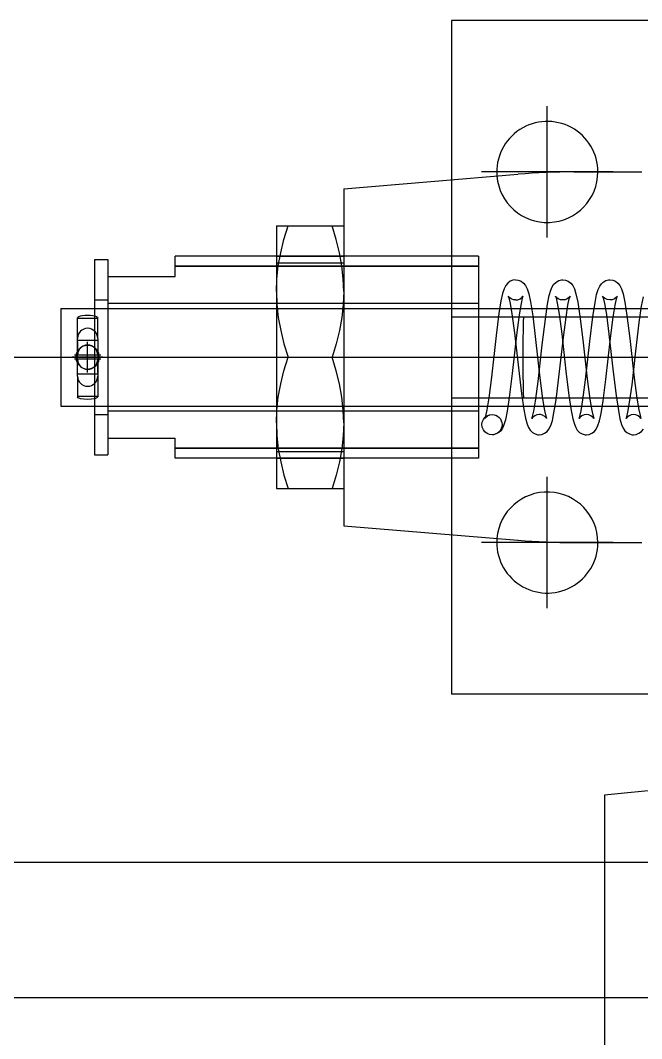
# Model space of a CAD drawing. Header units: millimetres. Extents: x -47382 to 204618, y -51045 to 127155.
# Drawn here: x 139902.3 to 139994.4, y 28270.8 to 28421.9 of the extents above; entities that cross this region are included whole.
import ezdxf

# ---------------------------------------------------------------- set-up
doc = ezdxf.new("R2010")
doc.units = ezdxf.units.MM
doc.header["$LTSCALE"] = 300
doc.header["$MEASUREMENT"] = 0
doc.layers.get('0').update_dxf_attribs({"linetype": 'CONTINUOUS'})
doc.layers.add('A-DETL-PEN8', color=8, linetype='CONTINUOUS')

# ---------------------------------------------------------------- blocks, each defined once
blk = doc.blocks.new('G$C69974227')
at = {"layer": 'A-DETL-PEN8'}
for p, q in [((5121.07, 4050.44, 51500), (5036.07, 4050.44, 51500)), ((5036.07, 4050.44, 51500), (5036.07, 4026.77, 51500)), ((5050.27, 4018.19, 51500), (5050.27, 4037.69, 51500)), ((5020.07, 4025.44, 51500), (5045.92, 4027.59, 51500)), ((5060.02, 4027.94, 51500), (5040.52, 4027.94, 51500)), ((5054.23, 4027.94, 51500), (5064.27, 4027.94, 51500)), ((5036.07, 4026.77, 51500), (5036.07, 4006.44, 51500)), ((5020.07, 4025.44, 51500), (5020.07, 4012.42, 51500)), ((5010.07, 4019.92, 51500), (5010.07, 4010.18, 51500)), ((5010.07, 4019.92, 51500), (5011.81, 4019.92, 51500)), ((5011.2, 4017.93, 51500), (5011.81, 4019.92, 51500)), ((5011.2, 4017.93, 51500), (5011.81, 4019.92, 51500)), ((5011.81, 4019.92, 51500), (5018.33, 4019.92, 51500)), ((5018.33, 4019.92, 51500), (5020.07, 4019.92, 51500)), ((5018.94, 4017.93, 51500), (5018.33, 4019.92, 51500)), ((5018.94, 4017.93, 51500), (5018.33, 4019.92, 51500)), ((5020.07, 4019.92, 51500), (5020.07, 4010.18, 51500)), ((5010.71, 4015.95, 51500), (5011.2, 4017.93, 51500)), ((5010.71, 4015.95, 51500), (5011.2, 4017.93, 51500)), ((5019.43, 4015.95, 51500), (5018.94, 4017.93, 51500)), ((5019.43, 4015.95, 51500), (5018.94, 4017.93, 51500)), ((5010.07, 4015.44, 51500), (4995.07, 4015.44, 51500)), ((4995.07, 4012.44, 51500), (4995.07, 4015.44, 51500)), ((5040.07, 4015.44, 51500), (5010.07, 4015.44, 51500)), ((5010.07, 4015.44, 51500), (5020.07, 4015.44, 51500)), ((5010.36, 4014.01, 51500), (5010.71, 4015.95, 51500)), ((5010.36, 4014.01, 51500), (5010.71, 4015.95, 51500)), ((5019.78, 4014.01, 51500), (5019.43, 4015.95, 51500)), ((5019.78, 4014.01, 51500), (5019.43, 4015.95, 51500)), ((5040.07, 4015.44, 51500), (5040.07, 3985.44, 51500)), ((4983.07, 4014.94, 51500), (4983.07, 4004.36, 51500)), ((4983.07, 4014.94, 51500), (4985.07, 4014.94, 51500)), ((4985.07, 4014.94, 51500), (4985.07, 3985.94, 51500)), ((5010.07, 4013.94, 51500), (4995.07, 4013.94, 51500)), ((4995.07, 4013.94, 51500), (5040.07, 4013.94, 51500)), ((5010.07, 4014.44, 51500), (5020.07, 4014.44, 51500)), ((5040.07, 4013.94, 51500), (5010.07, 4013.94, 51500)), ((5010.14, 4012.09, 51500), (5010.36, 4014.01, 51500)), ((5010.14, 4012.09, 51500), (5010.36, 4014.01, 51500)), ((5020, 4012.09, 51500), (5019.78, 4014.01, 51500)), ((5020, 4012.09, 51500), (5019.78, 4014.01, 51500)), ((4985.07, 4012.44, 51500), (4995.07, 4012.44, 51500)), ((4985.07, 4012.44, 51500), (4985.07, 3988.44, 51500)), ((5020.07, 4012.42, 51500), (5020.07, 3975.44, 51500)), ((5010.07, 4010.18, 51500), (5010.14, 4012.09, 51500)), ((5010.07, 4010.18, 51500), (5010.14, 4012.09, 51500)), ((5020.07, 4010.18, 51500), (5020, 4012.09, 51500)), ((5020.07, 4010.18, 51500), (5020, 4012.09, 51500)), ((5044.12, 4011.11, 51500), (5043.85, 4010.58, 51500)), ((5044.39, 4011.44, 51500), (5044.12, 4011.11, 51500)), ((5044.77, 4011.73, 51500), (5044.39, 4011.44, 51500)), ((5045.17, 4011.89, 51500), (5044.77, 4011.73, 51500)), ((5045.57, 4011.94, 51500), (5045.17, 4011.89, 51500)), ((5045.57, 4011.94, 51500), (5045.97, 4011.89, 51500)), ((5045.97, 4011.89, 51500), (5046.37, 4011.73, 51500)), ((5046.37, 4011.73, 51500), (5046.75, 4011.44, 51500)), ((5046.75, 4011.44, 51500), (5047.02, 4011.11, 51500)), ((5047.02, 4011.11, 51500), (5047.28, 4010.58, 51500)), ((5050.78, 4010.38, 51500), (5050.99, 4010.88, 51500)), ((5050.99, 4010.88, 51500), (5051.21, 4011.24, 51500)), ((5051.21, 4011.24, 51500), (5051.57, 4011.6, 51500)), ((5051.57, 4011.6, 51500), (5051.96, 4011.82, 51500)), ((5051.96, 4011.82, 51500), (5052.37, 4011.93, 51500)), ((5052.37, 4011.93, 51500), (5052.57, 4011.94, 51500)), ((5052.57, 4011.94, 51500), (5052.97, 4011.89, 51500)), ((5052.97, 4011.89, 51500), (5053.37, 4011.73, 51500)), ((5053.37, 4011.73, 51500), (5053.75, 4011.44, 51500)), ((5053.75, 4011.44, 51500), (5054.04, 4011.07, 51500)), ((5054.04, 4011.07, 51500), (5054.28, 4010.58, 51500)), ((5057.82, 4010.48, 51500), (5058.04, 4010.98, 51500)), ((5058.04, 4010.98, 51500), (5058.29, 4011.34, 51500)), ((5058.29, 4011.34, 51500), (5058.57, 4011.6, 51500)), ((5058.57, 4011.6, 51500), (5058.96, 4011.82, 51500)), ((5058.96, 4011.82, 51500), (5059.37, 4011.93, 51500)), ((5059.37, 4011.93, 51500), (5059.57, 4011.94, 51500)), ((5059.57, 4011.94, 51500), (5059.97, 4011.89, 51500)), ((5059.97, 4011.89, 51500), (5060.37, 4011.73, 51500)), ((5060.37, 4011.73, 51500), (5060.75, 4011.44, 51500)), ((5060.75, 4011.44, 51500), (5061.02, 4011.11, 51500)), ((5061.02, 4011.11, 51500), (5061.28, 4010.58, 51500)), ((5010.07, 4010.18, 51500), (5010.07, 3990.7, 51500)), ((5010.07, 4010.18, 51500), (5010.14, 4008.27, 51500)), ((5010.07, 4010.18, 51500), (5010.14, 4008.27, 51500)), ((5020.07, 4010.18, 51500), (5020, 4008.27, 51500)), ((5020.07, 4010.18, 51500), (5020, 4008.27, 51500)), ((5020.07, 4010.18, 51500), (5020.07, 3990.7, 51500)), ((5043.64, 4009.89, 51500), (5043.39, 4008.79, 51500)), ((5043.85, 4010.58, 51500), (5043.64, 4009.89, 51500)), ((5044.48, 4009.5, 51500), (5044.48, 4009.52, 51500)), ((5044.48, 4009.52, 51500), (5044.48, 4009.5, 51500)), ((5044.58, 4009.37, 51500), (5044.48, 4009.5, 51500)), ((5044.48, 4009.5, 51500), (5044.57, 4009.24, 51500)), ((5044.57, 4009.24, 51500), (5044.76, 4008.44, 51500)), ((5044.9, 4009.11, 51500), (5044.58, 4009.37, 51500)), ((5046.23, 4009.11, 51500), (5046.56, 4009.37, 51500)), ((5046.56, 4009.23, 51500), (5046.37, 4008.41, 51500)), ((5046.56, 4009.37, 51500), (5046.66, 4009.5, 51500)), ((5046.66, 4009.5, 51500), (5046.56, 4009.23, 51500)), ((5046.66, 4009.5, 51500), (5046.66, 4009.52, 51500)), ((5046.66, 4009.52, 51500), (5046.66, 4009.5, 51500)), ((5047.28, 4010.58, 51500), (5047.52, 4009.84, 51500)), ((5047.52, 4009.84, 51500), (5047.77, 4008.64, 51500)), ((5050.31, 4008.34, 51500), (5050.56, 4009.58, 51500)), ((5050.56, 4009.58, 51500), (5050.78, 4010.38, 51500)), ((5051.48, 4009.52, 51500), (5051.48, 4009.5, 51500)), ((5051.48, 4009.5, 51500), (5051.48, 4009.52, 51500)), ((5051.48, 4009.5, 51500), (5051.57, 4009.24, 51500)), ((5051.5, 4009.48, 51500), (5051.48, 4009.5, 51500)), ((5051.64, 4009.31, 51500), (5051.5, 4009.48, 51500)), ((5051.57, 4009.24, 51500), (5051.75, 4008.48, 51500)), ((5051.9, 4009.11, 51500), (5051.64, 4009.31, 51500)), ((5053.56, 4009.37, 51500), (5053.24, 4009.11, 51500)), ((5053.53, 4009.09, 51500), (5053.65, 4009.48, 51500)), ((5053.66, 4009.5, 51500), (5053.56, 4009.37, 51500)), ((5053.65, 4009.48, 51500), (5053.66, 4009.51, 51500)), ((5053.66, 4009.51, 51500), (5053.66, 4009.52, 51500)), ((5053.66, 4009.52, 51500), (5053.66, 4009.5, 51500)), ((5054.28, 4010.58, 51500), (5054.52, 4009.84, 51500)), ((5054.52, 4009.84, 51500), (5054.78, 4008.63, 51500)), ((5057.35, 4008.56, 51500), (5057.59, 4009.73, 51500)), ((5057.59, 4009.73, 51500), (5057.82, 4010.48, 51500)), ((5058.48, 4009.5, 51500), (5058.48, 4009.52, 51500)), ((5058.48, 4009.52, 51500), (5058.48, 4009.5, 51500)), ((5058.48, 4009.5, 51500), (5058.57, 4009.24, 51500)), ((5058.58, 4009.37, 51500), (5058.48, 4009.5, 51500)), ((5058.57, 4009.24, 51500), (5058.76, 4008.42, 51500)), ((5058.76, 4009.21, 51500), (5058.58, 4009.37, 51500)), ((5060.56, 4009.37, 51500), (5060.23, 4009.11, 51500)), ((5060.53, 4009.09, 51500), (5060.65, 4009.48, 51500)), ((5060.66, 4009.5, 51500), (5060.56, 4009.37, 51500)), ((5060.65, 4009.48, 51500), (5060.66, 4009.51, 51500)), ((5060.66, 4009.51, 51500), (5060.66, 4009.52, 51500)), ((5060.66, 4009.52, 51500), (5060.66, 4009.5, 51500)), ((5061.28, 4010.58, 51500), (5061.52, 4009.84, 51500)), ((5061.52, 4009.84, 51500), (5061.78, 4008.61, 51500)), ((5064.26, 4008.01, 51500), (5064.52, 4009.42, 51500)), ((4983.07, 4008.94, 51500), (4985.07, 4008.94, 51500)), ((5040.07, 4008.44, 51500), (4985.07, 4008.44, 51500)), ((5010.14, 4008.27, 51500), (5010.36, 4006.35, 51500)), ((5010.14, 4008.27, 51500), (5010.36, 4006.35, 51500)), ((5020, 4008.27, 51500), (5019.78, 4006.35, 51500)), ((5020, 4008.27, 51500), (5019.78, 4006.35, 51500)), ((5043.39, 4008.79, 51500), (5043.09, 4006.91, 51500)), ((5044.76, 4008.44, 51500), (5045.02, 4006.88, 51500)), ((5045.23, 4008.98, 51500), (5044.9, 4009.11, 51500)), ((5045.57, 4008.94, 51500), (5045.23, 4008.98, 51500)), ((5045.57, 4008.94, 51500), (5045.91, 4008.98, 51500)), ((5045.91, 4008.98, 51500), (5046.23, 4009.11, 51500)), ((5046.37, 4008.41, 51500), (5046.09, 4006.73, 51500)), ((5047.77, 4008.64, 51500), (5048.1, 4006.58, 51500)), ((5049.98, 4006.09, 51500), (5050.31, 4008.34, 51500)), ((5051.75, 4008.48, 51500), (5052.03, 4006.85, 51500)), ((5052.23, 4008.98, 51500), (5051.9, 4009.11, 51500)), ((5052.57, 4008.94, 51500), (5052.23, 4008.98, 51500)), ((5052.91, 4008.98, 51500), (5052.57, 4008.94, 51500)), ((5053.24, 4009.11, 51500), (5052.91, 4008.98, 51500)), ((5053.05, 4006.4, 51500), (5053.33, 4008.18, 51500)), ((5053.33, 4008.18, 51500), (5053.53, 4009.09, 51500)), ((5054.78, 4008.63, 51500), (5055.1, 4006.56, 51500)), ((5057.03, 4006.46, 51500), (5057.35, 4008.56, 51500)), ((5059.14, 4009.01, 51500), (5058.76, 4009.21, 51500)), ((5058.76, 4008.42, 51500), (5059.04, 4006.76, 51500)), ((5059.57, 4008.94, 51500), (5059.14, 4009.01, 51500)), ((5059.91, 4008.98, 51500), (5059.57, 4008.94, 51500)), ((5060.23, 4009.11, 51500), (5059.91, 4008.98, 51500)), ((5060.05, 4006.39, 51500), (5060.33, 4008.15, 51500)), ((5060.33, 4008.15, 51500), (5060.53, 4009.09, 51500)), ((5061.78, 4008.61, 51500), (5062.09, 4006.66, 51500)), ((5063.91, 4005.6, 51500), (5064.26, 4008.01, 51500)), ((4978.07, 4007.69, 51500), (4978.07, 4003.91, 51500)), ((4978.07, 4007.69, 51500), (4983.07, 4007.69, 51500)), ((4980.57, 4003.24, 51500), (4980.57, 4006.31, 51500)), ((4980.57, 4006.23, 51500), (4983.57, 4006.23, 51500)), ((4983.07, 4007.69, 51500), (5088.07, 4007.69, 51500)), ((4983.57, 4003.24, 51500), (4983.57, 4006.31, 51500)), ((5010.36, 4006.35, 51500), (5010.71, 4004.41, 51500)), ((5010.36, 4006.35, 51500), (5010.71, 4004.41, 51500)), ((5019.78, 4006.35, 51500), (5019.43, 4004.41, 51500)), ((5019.78, 4006.35, 51500), (5019.43, 4004.41, 51500)), ((5036.07, 4006.44, 51500), (5036.07, 3994.44, 51500)), ((5036.07, 4006.44, 51500), (5046.73, 4006.44, 51500)), ((5043.09, 4006.91, 51500), (5042.68, 4003.68, 51500)), ((5045.02, 4006.88, 51500), (5045.39, 4004.08, 51500)), ((5046.09, 4006.73, 51500), (5045.7, 4003.73, 51500)), ((5046.73, 4006.44, 51500), (5054.23, 4006.44, 51500)), ((5048.1, 4006.58, 51500), (5048.53, 4003.06, 51500)), ((5052.03, 4006.85, 51500), (5052.41, 4003.93, 51500)), ((5052.66, 4003.39, 51500), (5053.05, 4006.4, 51500)), ((5054.23, 4006.44, 51500), (5116.27, 4006.44, 51500)), ((5055.1, 4006.56, 51500), (5055.54, 4003.01, 51500)), ((5056.57, 4002.78, 51500), (5057.03, 4006.46, 51500)), ((5059.04, 4006.76, 51500), (5059.42, 4003.88, 51500)), ((5059.65, 4003.25, 51500), (5060.05, 4006.39, 51500)), ((5062.09, 4006.66, 51500), (5062.51, 4003.24, 51500)), ((5049.52, 4002.28, 51500), (5049.98, 4006.09, 51500)), ((5063.41, 4001.35, 51500), (5063.91, 4005.6, 51500)), ((4978.07, 4003.91, 51500), (4978.07, 3993.19, 51500)), ((4980.57, 4000.44, 51500), (4980.57, 4003.24, 51500)), ((4983.07, 4004.36, 51500), (4983.07, 3996.52, 51500)), ((4983.57, 4003.24, 51500), (4983.57, 4000.44, 51500)), ((5010.71, 4004.41, 51500), (5011.2, 4002.44, 51500)), ((5010.71, 4004.41, 51500), (5011.2, 4002.44, 51500)), ((5019.43, 4004.41, 51500), (5018.94, 4002.44, 51500)), ((5019.43, 4004.41, 51500), (5018.94, 4002.44, 51500)), ((5042.68, 4003.68, 51500), (5041.97, 3997.47, 51500)), ((5045.7, 4003.73, 51500), (5045.06, 3998.03, 51500)), ((5045.39, 4004.08, 51500), (5045.99, 3998.85, 51500)), ((5052, 3997.49, 51500), (5052.66, 4003.39, 51500)), ((5052.41, 4003.93, 51500), (5053.04, 3998.37, 51500)), ((5058.96, 3997.14, 51500), (5059.65, 4003.25, 51500)), ((5059.42, 4003.88, 51500), (5060.05, 3998.29, 51500)), ((5062.51, 4003.24, 51500), (5063.17, 3997.39, 51500)), ((4980.57, 4002.71, 51500), (4980.57, 4002.94, 51500)), ((4983.57, 4002.94, 51500), (4980.57, 4002.94, 51500)), ((4980.57, 4002.71, 51500), (4980.57, 4000.98, 51500)), ((4982.07, 3998.16, 51500), (4982.07, 4002.71, 51500)), ((4982.07, 3998.79, 51500), (4982.07, 4002.69, 51500)), ((4982.07, 3998.19, 51500), (4982.07, 4002.09, 51500)), ((4983.57, 4002.71, 51500), (4983.57, 4000.98, 51500)), ((5011.2, 4002.44, 51500), (5011.81, 4000.44, 51500)), ((5011.2, 4002.44, 51500), (5011.81, 4000.44, 51500)), ((5018.94, 4002.44, 51500), (5018.33, 4000.44, 51500)), ((5018.94, 4002.44, 51500), (5018.33, 4000.44, 51500)), ((5048.53, 4003.06, 51500), (5049.18, 3997.38, 51500)), ((5048.9, 3996.84, 51500), (5049.52, 4002.28, 51500)), ((5055.54, 4003.01, 51500), (5056.19, 3997.23, 51500)), ((5055.93, 3997.09, 51500), (5056.57, 4002.78, 51500)), ((4962.07, 4000.44, 51500), (5154.07, 4000.44, 51500)), ((4984.34, 4000.44, 51500), (4979.79, 4000.44, 51500)), ((4984.02, 4000.74, 51500), (4980.12, 4000.74, 51500)), ((4980.57, 4000.44, 51500), (4983.57, 4000.44, 51500)), ((4980.57, 3997.64, 51500), (4980.57, 4000.44, 51500)), ((4980.57, 4000.44, 51500), (4983.57, 4000.44, 51500)), ((4983.57, 4000.44, 51500), (4983.57, 3997.64, 51500)), ((5011.2, 3998.44, 51500), (5011.81, 4000.44, 51500)), ((5011.2, 3998.44, 51500), (5011.81, 4000.44, 51500)), ((5011.81, 4000.44, 51500), (5018.33, 4000.44, 51500)), ((5011.81, 4000.44, 51500), (5018.33, 4000.44, 51500)), ((5018.94, 3998.44, 51500), (5018.33, 4000.44, 51500)), ((5018.94, 3998.44, 51500), (5018.33, 4000.44, 51500)), ((5062.84, 3996.36, 51500), (5063.41, 4001.35, 51500)), ((4984.02, 4000.14, 51500), (4980.12, 4000.14, 51500)), ((4980.57, 3998.17, 51500), (4980.57, 3999.89, 51500)), ((4983.57, 3998.17, 51500), (4983.57, 3999.89, 51500)), ((5045.99, 3998.85, 51500), (5046.44, 3995.05, 51500)), ((4983.57, 3997.94, 51500), (4980.57, 3997.94, 51500)), ((4980.57, 3997.64, 51500), (4980.57, 3994.56, 51500)), ((4983.57, 3998.17, 51500), (4983.57, 3997.94, 51500)), ((4983.57, 3997.64, 51500), (4983.57, 3994.56, 51500)), ((5010.71, 3996.47, 51500), (5011.2, 3998.44, 51500)), ((5010.71, 3996.47, 51500), (5011.2, 3998.44, 51500)), ((5019.43, 3996.47, 51500), (5018.94, 3998.44, 51500)), ((5019.43, 3996.47, 51500), (5018.94, 3998.44, 51500)), ((5041.97, 3997.47, 51500), (5041.58, 3994.41, 51500)), ((5045.06, 3998.03, 51500), (5044.62, 3994.46, 51500)), ((5049.18, 3997.38, 51500), (5049.58, 3994.26, 51500)), ((5051.57, 3994.11, 51500), (5052, 3997.49, 51500)), ((5053.04, 3998.37, 51500), (5053.48, 3994.78, 51500)), ((5056.19, 3997.23, 51500), (5056.58, 3994.22, 51500)), ((5058.55, 3993.97, 51500), (5058.96, 3997.14, 51500)), ((5060.05, 3998.29, 51500), (5060.48, 3994.78, 51500)), ((5063.17, 3997.39, 51500), (5063.56, 3994.39, 51500)), ((4983.07, 3996.52, 51500), (4983.07, 3985.94, 51500)), ((5010.36, 3994.52, 51500), (5010.71, 3996.47, 51500)), ((5010.36, 3994.52, 51500), (5010.71, 3996.47, 51500)), ((5019.78, 3994.52, 51500), (5019.43, 3996.47, 51500)), ((5019.78, 3994.52, 51500), (5019.43, 3996.47, 51500)), ((5048.51, 3993.93, 51500), (5048.9, 3996.84, 51500)), ((5055.55, 3994.14, 51500), (5055.93, 3997.09, 51500)), ((5062.48, 3993.71, 51500), (5062.84, 3996.36, 51500)), ((4980.57, 3994.64, 51500), (4983.57, 3994.64, 51500)), ((5010.14, 3992.6, 51500), (5010.36, 3994.52, 51500)), ((5010.14, 3992.6, 51500), (5010.36, 3994.52, 51500)), ((5020, 3992.6, 51500), (5019.78, 3994.52, 51500)), ((5020, 3992.6, 51500), (5019.78, 3994.52, 51500)), ((5036.07, 3994.44, 51500), (5036.07, 3974.1, 51500)), ((5036.07, 3994.44, 51500), (5046.73, 3994.44, 51500)), ((5041.58, 3994.41, 51500), (5041.3, 3992.64, 51500)), ((5044.62, 3994.46, 51500), (5044.31, 3992.44, 51500)), ((5046.44, 3995.05, 51500), (5046.79, 3992.69, 51500)), ((5046.73, 3994.44, 51500), (5054.23, 3994.44, 51500)), ((5049.58, 3994.26, 51500), (5049.86, 3992.56, 51500)), ((5051.26, 3992.17, 51500), (5051.57, 3994.11, 51500)), ((5053.48, 3994.78, 51500), (5053.81, 3992.52, 51500)), ((5054.23, 3994.44, 51500), (5116.27, 3994.44, 51500)), ((5055.27, 3992.47, 51500), (5055.55, 3994.14, 51500)), ((5056.58, 3994.22, 51500), (5056.86, 3992.54, 51500)), ((5060.48, 3994.78, 51500), (5060.81, 3992.52, 51500)), ((5063.56, 3994.39, 51500), (5063.84, 3992.65, 51500)), ((4978.07, 3993.19, 51500), (4983.07, 3993.19, 51500)), ((4983.07, 3993.19, 51500), (5088.07, 3993.19, 51500)), ((5010.07, 3990.7, 51500), (5010.14, 3992.6, 51500)), ((5010.07, 3990.7, 51500), (5010.14, 3992.6, 51500)), ((5020.07, 3990.7, 51500), (5020, 3992.6, 51500)), ((5020.07, 3990.7, 51500), (5020, 3992.6, 51500)), ((5041.3, 3992.64, 51500), (5041.09, 3991.71, 51500)), ((5046.79, 3992.69, 51500), (5047.04, 3991.38, 51500)), ((5048.26, 3992.42, 51500), (5048.51, 3993.93, 51500)), ((5058.25, 3992.09, 51500), (5058.55, 3993.97, 51500)), ((5062.23, 3992.31, 51500), (5062.48, 3993.71, 51500)), ((5063.84, 3992.65, 51500), (5064.03, 3991.78, 51500)), ((4983.07, 3991.94, 51500), (4985.07, 3991.94, 51500)), ((5040.07, 3992.44, 51500), (4985.07, 3992.44, 51500)), ((5040.98, 3991.37, 51500), (5041.08, 3991.5, 51500)), ((5040.99, 3991.4, 51500), (5040.98, 3991.36, 51500)), ((5040.98, 3991.36, 51500), (5040.98, 3991.37, 51500)), ((5040.98, 3991.36, 51500), (5040.98, 3991.36, 51500)), ((5041.09, 3991.71, 51500), (5040.99, 3991.4, 51500)), ((5041.08, 3991.5, 51500), (5041.4, 3991.77, 51500)), ((5041.4, 3991.77, 51500), (5041.73, 3991.9, 51500)), ((5041.73, 3991.9, 51500), (5042.07, 3991.94, 51500)), ((5044.05, 3991.15, 51500), (5043.82, 3990.4, 51500)), ((5044.31, 3992.44, 51500), (5044.05, 3991.15, 51500)), ((5047.04, 3991.38, 51500), (5047.28, 3990.5, 51500)), ((5047.98, 3991.37, 51500), (5048.07, 3991.64, 51500)), ((5048.08, 3991.5, 51500), (5047.98, 3991.37, 51500)), ((5047.98, 3991.36, 51500), (5047.98, 3991.37, 51500)), ((5047.98, 3991.37, 51500), (5047.98, 3991.36, 51500)), ((5048.07, 3991.64, 51500), (5048.26, 3992.42, 51500)), ((5048.41, 3991.77, 51500), (5048.08, 3991.5, 51500)), ((5048.73, 3991.9, 51500), (5048.41, 3991.77, 51500)), ((5049.07, 3991.94, 51500), (5048.73, 3991.9, 51500)), ((5049.24, 3991.93, 51500), (5049.07, 3991.94, 51500)), ((5049.58, 3991.84, 51500), (5049.24, 3991.93, 51500)), ((5049.88, 3991.67, 51500), (5049.58, 3991.84, 51500)), ((5049.86, 3992.56, 51500), (5050.05, 3991.71, 51500)), ((5050.1, 3991.45, 51500), (5049.88, 3991.67, 51500)), ((5050.05, 3991.71, 51500), (5050.15, 3991.4, 51500)), ((5050.16, 3991.37, 51500), (5050.1, 3991.45, 51500)), ((5050.15, 3991.4, 51500), (5050.16, 3991.36, 51500)), ((5050.16, 3991.36, 51500), (5050.16, 3991.37, 51500)), ((5050.16, 3991.36, 51500), (5050.16, 3991.36, 51500)), ((5051.02, 3991.03, 51500), (5051.26, 3992.17, 51500)), ((5053.81, 3992.52, 51500), (5054.06, 3991.3, 51500)), ((5054.06, 3991.3, 51500), (5054.28, 3990.5, 51500)), ((5054.98, 3991.37, 51500), (5055.08, 3991.65, 51500)), ((5055.08, 3991.5, 51500), (5054.98, 3991.37, 51500)), ((5054.98, 3991.36, 51500), (5054.98, 3991.37, 51500)), ((5054.98, 3991.37, 51500), (5054.98, 3991.36, 51500)), ((5055.08, 3991.65, 51500), (5055.27, 3992.47, 51500)), ((5055.41, 3991.76, 51500), (5055.08, 3991.5, 51500)), ((5055.73, 3991.89, 51500), (5055.41, 3991.76, 51500)), ((5056.07, 3991.94, 51500), (5055.73, 3991.89, 51500)), ((5056.41, 3991.89, 51500), (5056.07, 3991.94, 51500)), ((5056.74, 3991.76, 51500), (5056.41, 3991.89, 51500)), ((5057.06, 3991.5, 51500), (5056.74, 3991.76, 51500)), ((5056.86, 3992.54, 51500), (5057.05, 3991.71, 51500)), ((5057.05, 3991.71, 51500), (5057.15, 3991.4, 51500)), ((5057.16, 3991.37, 51500), (5057.06, 3991.5, 51500)), ((5057.15, 3991.4, 51500), (5057.16, 3991.36, 51500)), ((5057.16, 3991.36, 51500), (5057.16, 3991.37, 51500)), ((5057.16, 3991.36, 51500), (5057.16, 3991.36, 51500)), ((5058.01, 3991.02, 51500), (5058.25, 3992.09, 51500)), ((5060.81, 3992.52, 51500), (5061.05, 3991.32, 51500)), ((5061.05, 3991.32, 51500), (5061.29, 3990.47, 51500)), ((5061.98, 3991.37, 51500), (5062.07, 3991.62, 51500)), ((5062.08, 3991.5, 51500), (5061.98, 3991.37, 51500)), ((5061.98, 3991.37, 51500), (5061.98, 3991.36, 51500)), ((5061.98, 3991.36, 51500), (5061.98, 3991.37, 51500)), ((5062.07, 3991.62, 51500), (5062.23, 3992.31, 51500)), ((5062.41, 3991.76, 51500), (5062.08, 3991.5, 51500)), ((5062.73, 3991.89, 51500), (5062.41, 3991.76, 51500)), ((5063.07, 3991.94, 51500), (5062.73, 3991.89, 51500)), ((5063.41, 3991.89, 51500), (5063.07, 3991.94, 51500)), ((5063.74, 3991.76, 51500), (5063.41, 3991.89, 51500)), ((5064.06, 3991.5, 51500), (5063.74, 3991.76, 51500)), ((5064.03, 3991.78, 51500), (5064.15, 3991.4, 51500)), ((5064.16, 3991.37, 51500), (5064.06, 3991.5, 51500)), ((5064.15, 3991.4, 51500), (5064.16, 3991.36, 51500)), ((5064.16, 3991.36, 51500), (5064.16, 3991.37, 51500)), ((5064.16, 3991.36, 51500), (5064.16, 3991.36, 51500)), ((5010.07, 3990.7, 51500), (5010.07, 3980.95, 51500)), ((5010.07, 3990.7, 51500), (5010.14, 3988.79, 51500)), ((5010.07, 3990.7, 51500), (5010.14, 3988.79, 51500)), ((5020.07, 3990.7, 51500), (5020, 3988.79, 51500)), ((5020.07, 3990.7, 51500), (5020, 3988.79, 51500)), ((5020.07, 3990.7, 51500), (5020.07, 3980.95, 51500)), ((5043.6, 3989.9, 51500), (5043.35, 3989.54, 51500)), ((5043.82, 3990.4, 51500), (5043.6, 3989.9, 51500)), ((5047.28, 3990.5, 51500), (5047.49, 3990, 51500)), ((5047.49, 3990, 51500), (5047.71, 3989.64, 51500)), ((5047.71, 3989.64, 51500), (5048.07, 3989.28, 51500)), ((5050.25, 3989.44, 51500), (5050.52, 3989.77, 51500)), ((5050.52, 3989.77, 51500), (5050.79, 3990.3, 51500)), ((5050.79, 3990.3, 51500), (5051.02, 3991.03, 51500)), ((5054.28, 3990.5, 51500), (5054.49, 3990, 51500)), ((5054.49, 3990, 51500), (5054.71, 3989.64, 51500)), ((5054.71, 3989.64, 51500), (5055.07, 3989.28, 51500)), ((5057.25, 3989.44, 51500), (5057.52, 3989.77, 51500)), ((5057.52, 3989.77, 51500), (5057.79, 3990.3, 51500)), ((5057.79, 3990.3, 51500), (5058.01, 3991.02, 51500)), ((5061.29, 3990.47, 51500), (5061.54, 3989.9, 51500)), ((5061.54, 3989.9, 51500), (5061.79, 3989.54, 51500)), ((5064.25, 3989.44, 51500), (5064.52, 3989.77, 51500)), ((4985.07, 3988.44, 51500), (4995.07, 3988.44, 51500)), ((4995.07, 3985.44, 51500), (4995.07, 3988.44, 51500)), ((5010.14, 3988.79, 51500), (5010.36, 3986.87, 51500)), ((5010.14, 3988.79, 51500), (5010.36, 3986.87, 51500)), ((5020, 3988.79, 51500), (5019.78, 3986.87, 51500)), ((5020, 3988.79, 51500), (5019.78, 3986.87, 51500)), ((5042.27, 3988.95, 51500), (5042.07, 3988.94, 51500)), ((5042.68, 3989.05, 51500), (5042.27, 3988.95, 51500)), ((5043.07, 3989.28, 51500), (5042.68, 3989.05, 51500)), ((5043.35, 3989.54, 51500), (5043.07, 3989.28, 51500)), ((5048.07, 3989.28, 51500), (5048.46, 3989.05, 51500)), ((5048.46, 3989.05, 51500), (5048.87, 3988.95, 51500)), ((5048.87, 3988.95, 51500), (5049.07, 3988.94, 51500)), ((5049.07, 3988.94, 51500), (5049.47, 3988.99, 51500)), ((5049.47, 3988.99, 51500), (5049.87, 3989.15, 51500)), ((5049.87, 3989.15, 51500), (5050.25, 3989.44, 51500)), ((5055.07, 3989.28, 51500), (5055.46, 3989.05, 51500)), ((5055.46, 3989.05, 51500), (5055.87, 3988.95, 51500)), ((5055.87, 3988.95, 51500), (5056.07, 3988.94, 51500)), ((5056.07, 3988.94, 51500), (5056.47, 3988.99, 51500)), ((5056.47, 3988.99, 51500), (5056.87, 3989.15, 51500)), ((5056.87, 3989.15, 51500), (5057.25, 3989.44, 51500)), ((5061.79, 3989.54, 51500), (5062.07, 3989.28, 51500)), ((5062.07, 3989.28, 51500), (5062.46, 3989.05, 51500)), ((5062.46, 3989.05, 51500), (5062.87, 3988.95, 51500)), ((5062.87, 3988.95, 51500), (5063.07, 3988.94, 51500)), ((5063.07, 3988.94, 51500), (5063.47, 3988.99, 51500)), ((5063.47, 3988.99, 51500), (5063.87, 3989.15, 51500)), ((5063.87, 3989.15, 51500), (5064.25, 3989.44, 51500)), ((5010.07, 3986.94, 51500), (4995.07, 3986.94, 51500)), ((4995.07, 3986.94, 51500), (5040.07, 3986.94, 51500)), ((5040.07, 3986.94, 51500), (5010.07, 3986.94, 51500)), ((5010.36, 3986.87, 51500), (5010.71, 3984.92, 51500)), ((5010.36, 3986.87, 51500), (5010.71, 3984.92, 51500)), ((5019.78, 3986.87, 51500), (5019.43, 3984.92, 51500)), ((5019.78, 3986.87, 51500), (5019.43, 3984.92, 51500)), ((4983.07, 3985.94, 51500), (4985.07, 3985.94, 51500)), ((5010.07, 3985.44, 51500), (4995.07, 3985.44, 51500)), ((5010.07, 3986.44, 51500), (5020.07, 3986.44, 51500)), ((5040.07, 3985.44, 51500), (5010.07, 3985.44, 51500)), ((5010.07, 3985.44, 51500), (5020.07, 3985.44, 51500)), ((5010.71, 3984.92, 51500), (5011.2, 3982.95, 51500)), ((5010.71, 3984.92, 51500), (5011.2, 3982.95, 51500)), ((5019.43, 3984.92, 51500), (5018.94, 3982.95, 51500)), ((5019.43, 3984.92, 51500), (5018.94, 3982.95, 51500)), ((5011.2, 3982.95, 51500), (5011.81, 3980.95, 51500)), ((5011.2, 3982.95, 51500), (5011.81, 3980.95, 51500)), ((5018.94, 3982.95, 51500), (5018.33, 3980.95, 51500)), ((5018.94, 3982.95, 51500), (5018.33, 3980.95, 51500)), ((5050.27, 3963.19, 51500), (5050.27, 3982.69, 51500)), ((5010.07, 3980.95, 51500), (5011.81, 3980.95, 51500)), ((5011.81, 3980.95, 51500), (5018.33, 3980.95, 51500)), ((5018.33, 3980.95, 51500), (5020.07, 3980.95, 51500)), ((5020.07, 3975.44, 51500), (5045.92, 3973.28, 51500)), ((5036.07, 3974.1, 51500), (5036.07, 3950.44, 51500)), ((5060.02, 3972.94, 51500), (5040.52, 3972.94, 51500)), ((5054.23, 3972.94, 51500), (5064.27, 3972.94, 51500)), ((5121.07, 3950.44, 51500), (5036.07, 3950.44, 51500)), ((5128.77, 3942.44, 51500), (5058.77, 3935.44, 51500)), ((5058.77, 3935.44, 51500), (5058.77, 3850.44, 51500)), ((5150.27, 3925.44, 51500), (2810.27, 3925.44, 51500)), ((2810.27, 3905.44, 51500), (5150.27, 3905.44, 51500))]:
    blk.add_line(p, q, dxfattribs=at)
for centre, radius, start, end in [((5050.27, 4027.94, 51500), 7.5, 359.9995, 184.6373), ((5050.27, 4027.94, 51500), 7.5, 184.6373, 359.9995), ((5054.23, 3927.94, 51500), 100, 90, 94.7636), ((5201.29, 4000.44, 51500), 154.67, 177.7768, 182.2232), ((4982.07, 4003.24, 51500), 1.5, 90, 180), ((4982.07, 4003.24, 51500), 1.5, 0, 90), ((4982.07, 4000.74, 51500), 1.5, 0, 180), ((4982.07, 4000.44, 51500), 1.75, 211.0055, 148.9944), ((4982.07, 4000.44, 51500), 1.75, 148.9944, 211.0055), ((4982.07, 4000.14, 51500), 1.5, 180, 0), ((4982.07, 3997.64, 51500), 1.5, 180, 270), ((4982.07, 3997.64, 51500), 1.5, 270, 0), ((5050.27, 3972.94, 51500), 7.5, 359.9995, 175.3637), ((5050.27, 3972.94, 51500), 7.5, 175.3637, 359.9995), ((5054.23, 4072.94, 51500), 100, 265.2364, 270)]:
    blk.add_arc(centre, radius, start, end, dxfattribs=at)
at = {"layer": 'A-DETL-PEN8', "extrusion": (0, 0, -1)}
for centre, major_axis, ratio, start_param, end_param in [((4982.07, 4006.31, 51500), (-1.5, 0), 0.258819, 0, 3.141593), ((4982.07, 3994.56, 51500), (-1.5, 0), 0.258819, 3.141593, 6.283185), ((5042.07, 3990.44, 51500), (0, -1.5), 0.993851, 0, 3.141593), ((5042.07, 3990.44, 51500), (0, -1.5), 0.993851, 3.141593, 6.283185)]:
    blk.add_ellipse(centre, major_axis=major_axis, ratio=ratio, start_param=start_param, end_param=end_param, dxfattribs=at)

msp = doc.modelspace()

# ---------------------------------------------------------------- block references
msp.add_blockref('G$C69974227', (134930.17, 24371.45, -103000))

doc.saveas('drawing.dxf')
